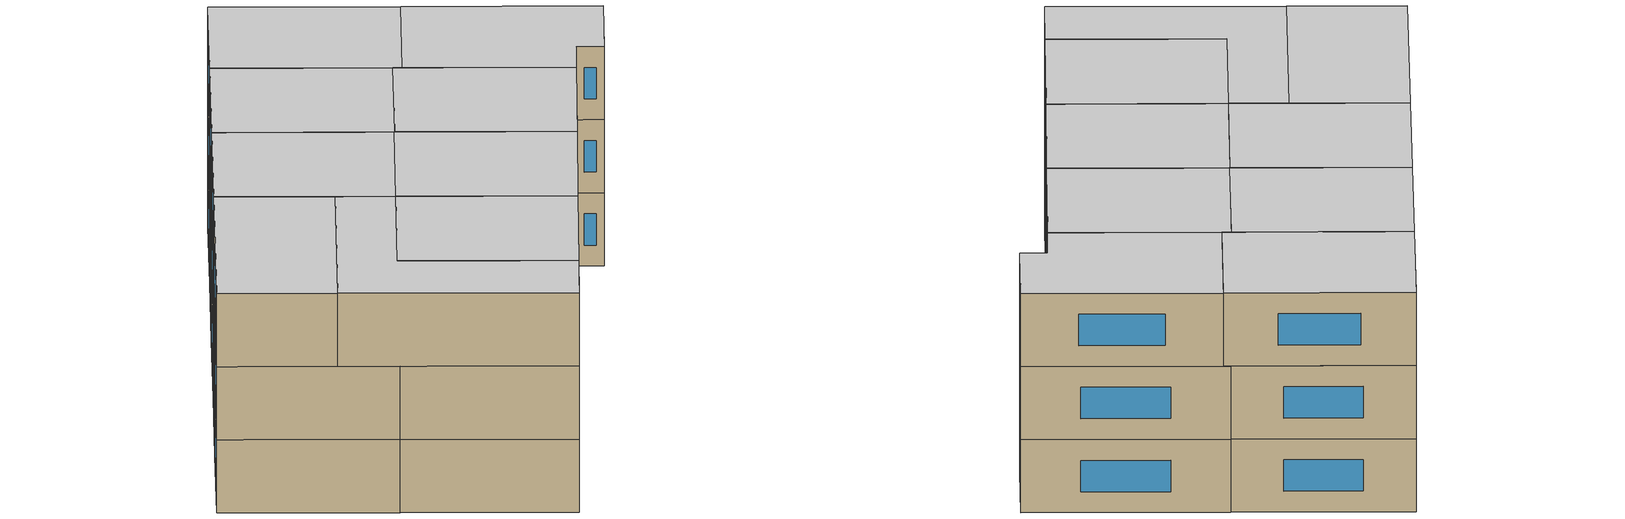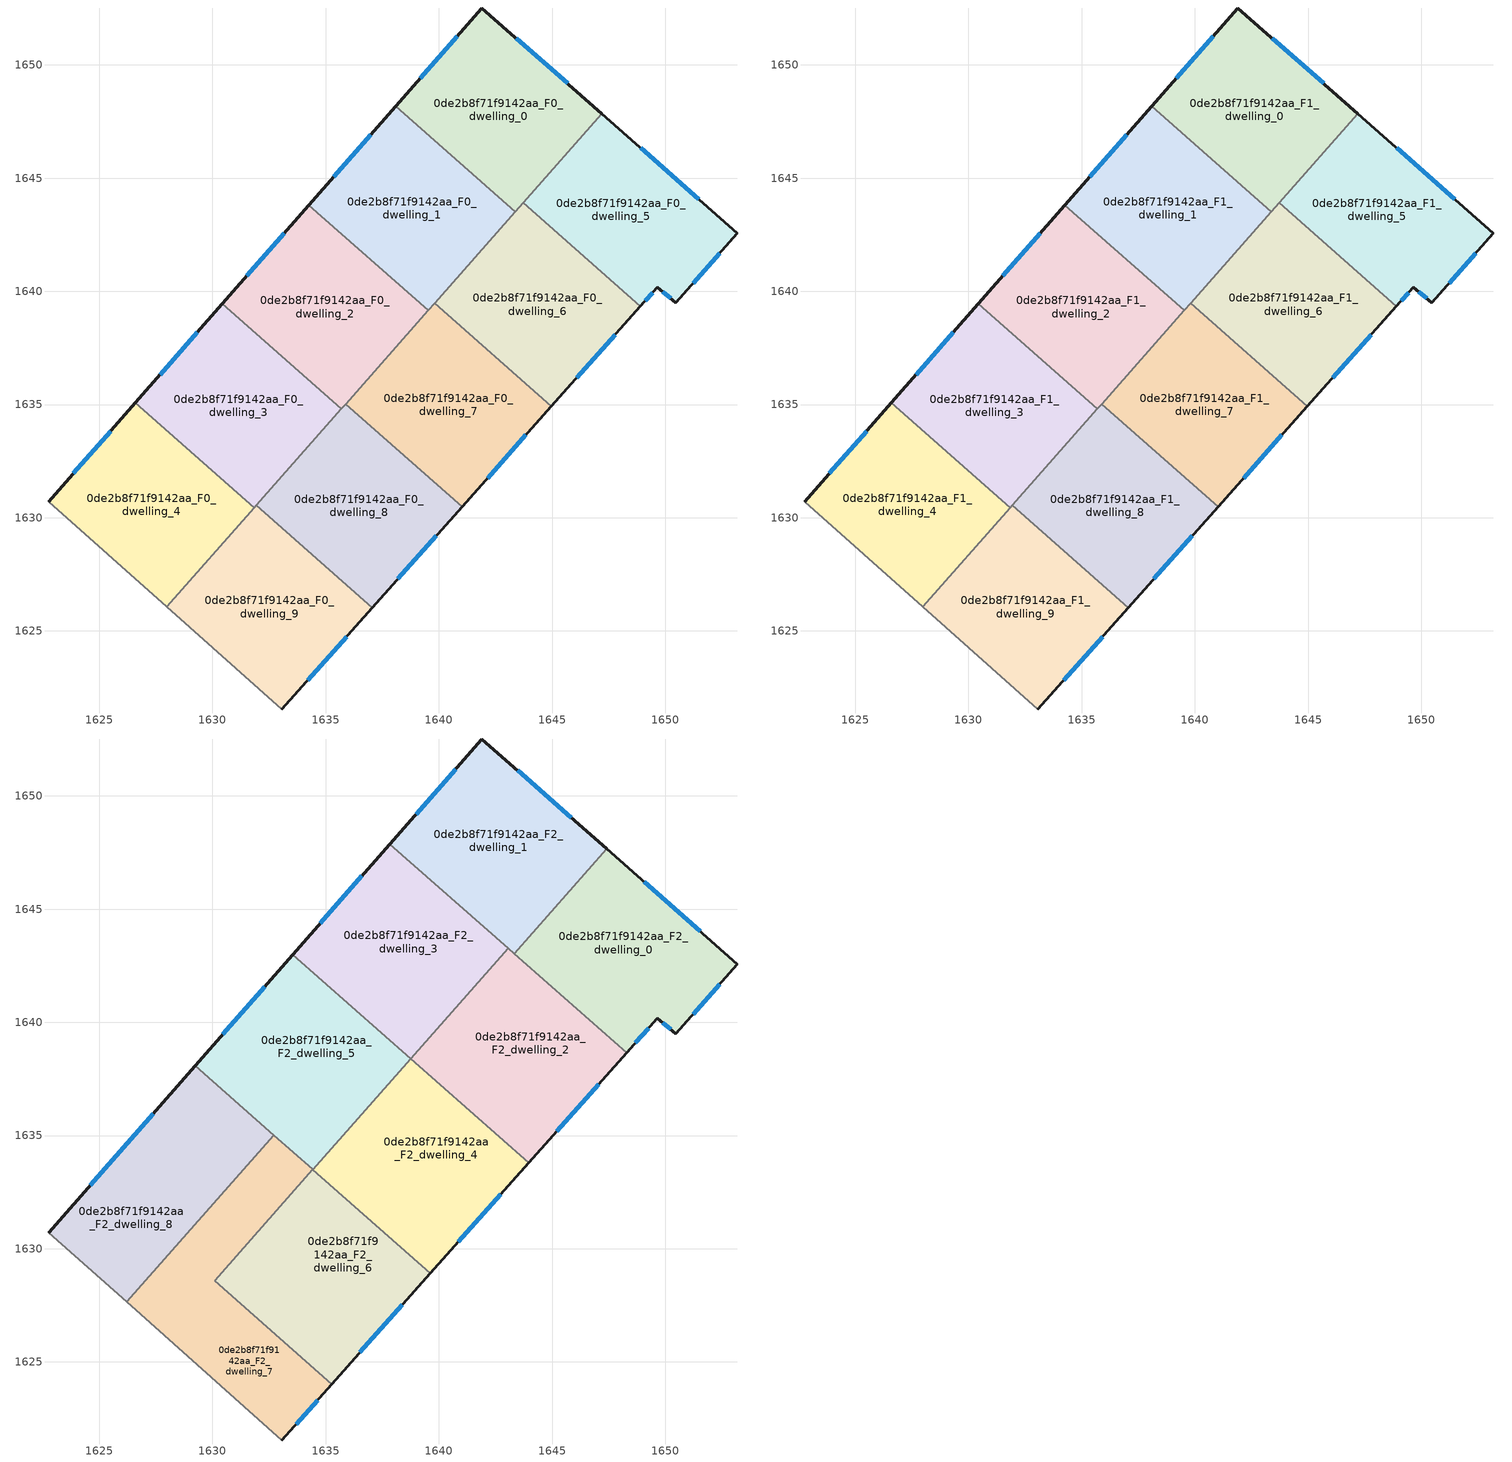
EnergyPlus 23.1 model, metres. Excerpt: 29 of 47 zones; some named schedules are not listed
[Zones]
0de2b8f71f9142aa_F0_dwelling_0
 floor ground (EU_floor_Construction): 1647.2,1647.85 1643.37,1643.51 1638.09,1648.17 1641.91,1652.52 z0
 wall outside (EU_wall_Construction): 1647.2,1647.85 1641.91,1652.52 1638.09,1648.17 z0:3
 wall to 0de2b8f71f9142aa_F0_dwelling_1 (EU_wall_Construction): 1638.09,1648.17 1643.37,1643.51 z0:3
 wall to 0de2b8f71f9142aa_F0_dwelling_5 (EU_wall_Construction): 1643.72,1643.91 1647.2,1647.85 z0:3
 wall to 0de2b8f71f9142aa_F0_dwelling_6 (EU_wall_Construction): 1643.37,1643.51 1643.72,1643.91 z0:3
 window (EU_Window_Construction): 1640.81,1651.27 1639.18,1649.41 / 1645.68,1649.19 1643.42,1651.18 z0.86:2.14
0de2b8f71f9142aa_F0_dwelling_1
 floor ground (EU_floor_Construction): 1643.37,1643.51 1639.53,1639.16 1634.26,1643.81 1638.09,1648.17 z0
 wall outside (EU_wall_Construction): 1638.09,1648.17 1634.26,1643.81 z0:3
 wall to 0de2b8f71f9142aa_F0_dwelling_2 (EU_wall_Construction): 1634.26,1643.81 1639.53,1639.16 z0:3
 wall to 0de2b8f71f9142aa_F0_dwelling_6 (EU_wall_Construction): 1639.81,1639.47 1643.37,1643.51 z0:3
 wall to 0de2b8f71f9142aa_F0_dwelling_7 (EU_wall_Construction): 1639.54,1639.16 1639.81,1639.47 z0:3
 window (EU_Window_Construction): 1636.99,1646.92 1635.35,1645.05 z0.86:2.14
0de2b8f71f9142aa_F0_dwelling_2
 floor ground (EU_floor_Construction): 1639.53,1639.16 1635.7,1634.8 1630.43,1639.45 1634.26,1643.81 z0
 wall outside (EU_wall_Construction): 1634.26,1643.81 1630.43,1639.45 z0:3
 wall to 0de2b8f71f9142aa_F0_dwelling_3 (EU_wall_Construction): 1630.43,1639.45 1635.7,1634.8 z0:3
 wall to 0de2b8f71f9142aa_F0_dwelling_7 (EU_wall_Construction): 1635.89,1635.02 1639.53,1639.16 z0:3
 wall to 0de2b8f71f9142aa_F0_dwelling_8 (EU_wall_Construction): 1635.7,1634.8 1635.89,1635.02 z0:3
 window (EU_Window_Construction): 1633.17,1642.56 1631.52,1640.69 z0.86:2.14
0de2b8f71f9142aa_F0_dwelling_3
 floor ground (EU_floor_Construction): 1635.7,1634.8 1631.85,1630.44 1626.59,1635.08 1630.43,1639.45 z0
 wall outside (EU_wall_Construction): 1630.43,1639.45 1626.59,1635.08 z0:3
 wall to 0de2b8f71f9142aa_F0_dwelling_4 (EU_wall_Construction): 1626.59,1635.08 1631.85,1630.44 z0:3
 wall to 0de2b8f71f9142aa_F0_dwelling_8 (EU_wall_Construction): 1631.94,1630.55 1635.7,1634.8 z0:3
 wall to 0de2b8f71f9142aa_F0_dwelling_9 (EU_wall_Construction): 1631.85,1630.44 1631.94,1630.55 z0:3
 window (EU_Window_Construction): 1629.33,1638.2 1627.69,1636.32 z0.86:2.14
0de2b8f71f9142aa_F0_dwelling_4
 floor ground (EU_floor_Construction): 1631.85,1630.44 1627.99,1626.06 1622.76,1630.71 1626.59,1635.08 z0
 wall outside (EU_wall_Construction): 1626.59,1635.08 1622.76,1630.71 z0:3
 wall adiabatic (EU_wall_Construction): 1622.76,1630.71 1627.99,1626.06 z0:3
 wall to 0de2b8f71f9142aa_F0_dwelling_9 (EU_wall_Construction): 1627.99,1626.06 1631.85,1630.44 z0:3
 window (EU_Window_Construction): 1625.5,1633.83 1623.85,1631.96 z0.86:2.14
0de2b8f71f9142aa_F0_dwelling_5
 floor ground (EU_floor_Construction): 1653.19,1642.57 1650.47,1639.49 1649.66,1640.18 1648.91,1639.34 1643.72,1643.91 1647.2,1647.85 z0
 wall outside (EU_wall_Construction): 1648.91,1639.34 1649.66,1640.18 1650.47,1639.49 1653.19,1642.57 1647.2,1647.85 z0:3
 wall to 0de2b8f71f9142aa_F0_dwelling_6 (EU_wall_Construction): 1643.72,1643.91 1648.91,1639.34 z0:3
 window (EU_Window_Construction): 1651.48,1644.08 1648.91,1646.34 / 1651.25,1640.37 1652.41,1641.69 / 1649.89,1639.98 1650.24,1639.68 / 1649.12,1639.58 1649.44,1639.94 z0.86:2.14
0de2b8f71f9142aa_F0_dwelling_6
 floor ground (EU_floor_Construction): 1648.91,1639.34 1644.98,1634.92 1639.81,1639.47 1643.72,1643.91 z0
 wall outside (EU_wall_Construction): 1644.98,1634.92 1648.91,1639.34 z0:3
 wall to 0de2b8f71f9142aa_F0_dwelling_7 (EU_wall_Construction): 1639.81,1639.47 1644.98,1634.92 z0:3
 window (EU_Window_Construction): 1646.1,1636.18 1647.78,1638.08 z0.86:2.14
0de2b8f71f9142aa_F0_dwelling_7
 floor ground (EU_floor_Construction): 1644.98,1634.92 1641.03,1630.49 1635.89,1635.02 1639.81,1639.47 z0
 wall outside (EU_wall_Construction): 1641.03,1630.49 1644.98,1634.92 z0:3
 wall to 0de2b8f71f9142aa_F0_dwelling_8 (EU_wall_Construction): 1635.89,1635.02 1641.03,1630.49 z0:3
 window (EU_Window_Construction): 1642.16,1631.75 1643.85,1633.65 z0.86:2.14
0de2b8f71f9142aa_F0_dwelling_8
 floor ground (EU_floor_Construction): 1641.03,1630.49 1637.06,1626.03 1631.94,1630.54 1635.89,1635.02 z0
 wall outside (EU_wall_Construction): 1637.06,1626.03 1641.03,1630.49 z0:3
 wall to 0de2b8f71f9142aa_F0_dwelling_9 (EU_wall_Construction): 1631.94,1630.54 1637.06,1626.03 z0:3
 window (EU_Window_Construction): 1638.2,1627.3 1639.9,1629.21 z0.86:2.14
0de2b8f71f9142aa_F0_dwelling_9
 floor ground (EU_floor_Construction): 1637.06,1626.03 1633.07,1621.55 1627.99,1626.06 1631.94,1630.54 z0
 wall outside (EU_wall_Construction): 1633.07,1621.55 1637.06,1626.03 z0:3
 wall adiabatic (EU_wall_Construction): 1627.99,1626.06 1633.07,1621.55 z0:3
 window (EU_Window_Construction): 1634.21,1622.83 1635.92,1624.75 z0.86:2.14
0de2b8f71f9142aa_F1_dwelling_0
 floor to 0de2b8f71f9142aa_F0_dwelling_0 (EU_floor_Construction): 1647.2,1647.85 1643.37,1643.51 1638.09,1648.17 1641.91,1652.52 z3
 wall outside (EU_wall_Construction): 1647.2,1647.85 1641.91,1652.52 1638.09,1648.17 z3:6
 wall to 0de2b8f71f9142aa_F1_dwelling_1 (EU_wall_Construction): 1638.09,1648.17 1643.37,1643.51 z3:6
 wall to 0de2b8f71f9142aa_F1_dwelling_5 (EU_wall_Construction): 1643.72,1643.91 1647.2,1647.85 z3:6
 wall to 0de2b8f71f9142aa_F1_dwelling_6 (EU_wall_Construction): 1643.37,1643.51 1643.72,1643.91 z3:6
 window (EU_Window_Construction): 1640.81,1651.27 1639.18,1649.41 / 1645.68,1649.19 1643.42,1651.18 z3.86:5.14
0de2b8f71f9142aa_F1_dwelling_1
 floor to 0de2b8f71f9142aa_F0_dwelling_1 (EU_floor_Construction): 1643.37,1643.51 1639.53,1639.16 1634.26,1643.81 1638.09,1648.17 z3
 wall outside (EU_wall_Construction): 1638.09,1648.17 1634.26,1643.81 z3:6
 wall to 0de2b8f71f9142aa_F1_dwelling_2 (EU_wall_Construction): 1634.26,1643.81 1639.53,1639.16 z3:6
 wall to 0de2b8f71f9142aa_F1_dwelling_6 (EU_wall_Construction): 1639.81,1639.47 1643.37,1643.51 z3:6
 wall to 0de2b8f71f9142aa_F1_dwelling_7 (EU_wall_Construction): 1639.54,1639.16 1639.81,1639.47 z3:6
 window (EU_Window_Construction): 1636.99,1646.92 1635.35,1645.05 z3.86:5.14
 ceiling adiabatic (EU_roof_Construction): 1639.53,1639.16 1643.11,1643.22 1643.06,1643.27 1639.48,1639.21 z6
0de2b8f71f9142aa_F1_dwelling_2
 floor to 0de2b8f71f9142aa_F0_dwelling_2 (EU_floor_Construction): 1639.53,1639.16 1635.7,1634.8 1630.43,1639.45 1634.26,1643.81 z3
 wall outside (EU_wall_Construction): 1634.26,1643.81 1630.43,1639.45 z3:6
 wall to 0de2b8f71f9142aa_F1_dwelling_3 (EU_wall_Construction): 1630.43,1639.45 1635.7,1634.8 z3:6
 wall to 0de2b8f71f9142aa_F1_dwelling_7 (EU_wall_Construction): 1635.89,1635.02 1639.53,1639.16 z3:6
 wall to 0de2b8f71f9142aa_F1_dwelling_8 (EU_wall_Construction): 1635.7,1634.8 1635.89,1635.02 z3:6
 window (EU_Window_Construction): 1633.17,1642.56 1631.52,1640.69 z3.86:5.14
 ceiling adiabatic (EU_roof_Construction): 1638.75,1638.39 1635.64,1634.86 1635.7,1634.8 1639.53,1639.16 1639.48,1639.21 z6
0de2b8f71f9142aa_F1_dwelling_3
 floor to 0de2b8f71f9142aa_F0_dwelling_3 (EU_floor_Construction): 1635.7,1634.8 1631.85,1630.44 1626.59,1635.08 1630.43,1639.45 z3
 wall outside (EU_wall_Construction): 1630.43,1639.45 1626.59,1635.08 z3:6
 wall to 0de2b8f71f9142aa_F1_dwelling_4 (EU_wall_Construction): 1626.59,1635.08 1631.85,1630.44 z3:6
 wall to 0de2b8f71f9142aa_F1_dwelling_8 (EU_wall_Construction): 1631.94,1630.55 1635.7,1634.8 z3:6
 wall to 0de2b8f71f9142aa_F1_dwelling_9 (EU_wall_Construction): 1631.85,1630.44 1631.94,1630.55 z3:6
 window (EU_Window_Construction): 1629.33,1638.2 1627.69,1636.32 z3.86:5.14
 ceiling adiabatic (EU_roof_Construction): 1634.49,1633.44 1635.7,1634.8 1630.43,1639.45 1629.23,1638.08 z6
0de2b8f71f9142aa_F1_dwelling_4
 floor to 0de2b8f71f9142aa_F0_dwelling_4 (EU_floor_Construction): 1631.85,1630.44 1627.99,1626.06 1622.76,1630.71 1626.59,1635.08 z3
 wall outside (EU_wall_Construction): 1626.59,1635.08 1622.76,1630.71 z3:6
 wall adiabatic (EU_wall_Construction): 1622.76,1630.71 1627.99,1626.06 z3:6
 wall to 0de2b8f71f9142aa_F1_dwelling_9 (EU_wall_Construction): 1627.99,1626.06 1631.85,1630.44 z3:6
 window (EU_Window_Construction): 1625.5,1633.83 1623.85,1631.96 z3.86:5.14
0de2b8f71f9142aa_F1_dwelling_5
 floor to 0de2b8f71f9142aa_F0_dwelling_5 (EU_floor_Construction): 1653.19,1642.57 1650.47,1639.49 1649.66,1640.18 1648.91,1639.34 1643.72,1643.91 1647.2,1647.85 z3
 wall outside (EU_wall_Construction): 1648.91,1639.34 1649.66,1640.18 1650.47,1639.49 1653.19,1642.57 1647.2,1647.85 z3:6
 wall to 0de2b8f71f9142aa_F1_dwelling_6 (EU_wall_Construction): 1643.72,1643.91 1648.91,1639.34 z3:6
 window (EU_Window_Construction): 1651.48,1644.08 1648.91,1646.34 / 1651.25,1640.37 1652.41,1641.69 / 1649.89,1639.98 1650.24,1639.68 / 1649.12,1639.58 1649.44,1639.94 z3.86:5.14
 ceiling adiabatic (EU_roof_Construction): 1643.94,1643.71 1647.42,1647.66 1647.2,1647.85 1643.72,1643.91 z6
0de2b8f71f9142aa_F1_dwelling_6
 floor to 0de2b8f71f9142aa_F0_dwelling_6 (EU_floor_Construction): 1648.91,1639.34 1644.98,1634.92 1639.81,1639.47 1643.72,1643.91 z3
 wall outside (EU_wall_Construction): 1644.98,1634.92 1648.91,1639.34 z3:6
 wall to 0de2b8f71f9142aa_F1_dwelling_7 (EU_wall_Construction): 1639.81,1639.47 1644.98,1634.92 z3:6
 window (EU_Window_Construction): 1646.1,1636.18 1647.78,1638.08 z3.86:5.14
 ceiling adiabatic (EU_roof_Construction): 1643.33,1643.03 1643.94,1643.71 1643.72,1643.91 1643.11,1643.22 z6
0de2b8f71f9142aa_F1_dwelling_7
 floor to 0de2b8f71f9142aa_F0_dwelling_7 (EU_floor_Construction): 1644.98,1634.92 1641.03,1630.49 1635.89,1635.02 1639.81,1639.47 z3
 wall outside (EU_wall_Construction): 1641.03,1630.49 1644.98,1634.92 z3:6
 wall to 0de2b8f71f9142aa_F1_dwelling_8 (EU_wall_Construction): 1635.89,1635.02 1641.03,1630.49 z3:6
 window (EU_Window_Construction): 1642.16,1631.75 1643.85,1633.65 z3.86:5.14
 ceiling adiabatic (EU_roof_Construction): 1641.03,1630.49 1643.97,1633.79 1638.81,1638.34 1635.89,1635.02 z6
0de2b8f71f9142aa_F1_dwelling_8
 floor to 0de2b8f71f9142aa_F0_dwelling_8 (EU_floor_Construction): 1641.03,1630.49 1637.06,1626.03 1631.94,1630.54 1635.89,1635.02 z3
 wall outside (EU_wall_Construction): 1637.06,1626.03 1641.03,1630.49 z3:6
 wall to 0de2b8f71f9142aa_F1_dwelling_9 (EU_wall_Construction): 1631.94,1630.54 1637.06,1626.03 z3:6
 window (EU_Window_Construction): 1638.2,1627.3 1639.9,1629.21 z3.86:5.14
0de2b8f71f9142aa_F1_dwelling_9
 floor to 0de2b8f71f9142aa_F0_dwelling_9 (EU_floor_Construction): 1637.06,1626.03 1633.07,1621.55 1627.99,1626.06 1631.94,1630.54 z3
 wall outside (EU_wall_Construction): 1633.07,1621.55 1637.06,1626.03 z3:6
 wall adiabatic (EU_wall_Construction): 1627.99,1626.06 1633.07,1621.55 z3:6
 window (EU_Window_Construction): 1634.21,1622.83 1635.92,1624.75 z3.86:5.14
0de2b8f71f9142aa_F2_dwelling_0
 floor to 0de2b8f71f9142aa_F1_dwelling_5 (EU_floor_Construction): 1653.19,1642.57 1650.47,1639.49 1649.66,1640.18 1648.91,1639.34 1643.94,1643.71 1647.42,1647.66 z6
 floor to 0de2b8f71f9142aa_F1_dwelling_6 (EU_floor_Construction): 1648.91,1639.34 1648.3,1638.65 1643.33,1643.03 1643.94,1643.71 z6
 wall outside (EU_wall_Construction): 1648.3,1638.65 1649.66,1640.18 1650.47,1639.49 1653.19,1642.57 1647.42,1647.66 z6:9
 wall to 0de2b8f71f9142aa_F2_dwelling_1 (EU_wall_Construction): 1647.42,1647.66 1643.33,1643.03 z6:9
 wall to 0de2b8f71f9142aa_F2_dwelling_2 (EU_wall_Construction): 1643.33,1643.03 1648.3,1638.65 z6:9
 window (EU_Window_Construction): 1649.89,1639.98 1650.24,1639.68 / 1648.69,1639.09 1649.27,1639.74 / 1651.54,1644.02 1649.07,1646.2 / 1651.25,1640.37 1652.41,1641.69 z6.86:8.14
 ceiling to 0de2b8f71f9142aa_F3_dwelling_0 (EU_floor_Construction): 1650.47,1639.49 1653.19,1642.57 1647.42,1647.66 1643.33,1643.03 1648.3,1638.65 1649.66,1640.18 z9
0de2b8f71f9142aa_F2_dwelling_1
 floor to 0de2b8f71f9142aa_F1_dwelling_0 (EU_floor_Construction): 1647.2,1647.85 1643.37,1643.51 1638.09,1648.17 1641.91,1652.52 z6
 floor to 0de2b8f71f9142aa_F1_dwelling_1 (EU_floor_Construction): 1643.37,1643.51 1643.11,1643.22 1637.83,1647.88 1638.09,1648.17 z6
 floor adiabatic (EU_floor_Construction): 1647.42,1647.66 1643.33,1643.03 1643.11,1643.22 1647.2,1647.85 z6
 wall outside (EU_wall_Construction): 1647.42,1647.66 1641.91,1652.52 1637.83,1647.88 z6:9
 wall to 0de2b8f71f9142aa_F2_dwelling_3 (EU_wall_Construction): 1637.83,1647.88 1643.06,1643.27 z6:9
 wall to 0de2b8f71f9142aa_F2_dwelling_2 (EU_wall_Construction): 1643.06,1643.27 1643.33,1643.03 z6:9
 window (EU_Window_Construction): 1645.84,1649.05 1643.48,1651.13 / 1640.74,1651.19 1639,1649.2 z6.86:8.14
 ceiling to 0de2b8f71f9142aa_F3_dwelling_1 (EU_floor_Construction): 1643.33,1643.03 1647.42,1647.66 1641.91,1652.52 1637.83,1647.88 z9
0de2b8f71f9142aa_F2_dwelling_2
 floor to 0de2b8f71f9142aa_F1_dwelling_6 (EU_floor_Construction): 1648.3,1638.65 1644.98,1634.92 1639.81,1639.47 1643.11,1643.22 z6
 floor to 0de2b8f71f9142aa_F1_dwelling_7 (EU_floor_Construction): 1644.98,1634.92 1643.97,1633.79 1638.81,1638.34 1639.81,1639.47 z6
 floor adiabatic (EU_floor_Construction): 1643.11,1643.22 1638.81,1638.34 1638.76,1638.38 1643.06,1643.27 z6
 wall outside (EU_wall_Construction): 1643.97,1633.79 1648.3,1638.65 z6:9
 wall to 0de2b8f71f9142aa_F2_dwelling_3 (EU_wall_Construction): 1643.06,1643.27 1638.76,1638.38 z6:9
 wall to 0de2b8f71f9142aa_F2_dwelling_4 (EU_wall_Construction): 1638.76,1638.38 1643.97,1633.79 z6:9
 window (EU_Window_Construction): 1645.21,1635.18 1647.06,1637.26 z6.86:8.14
 ceiling to 0de2b8f71f9142aa_F3_dwelling_2 (EU_floor_Construction): 1643.97,1633.79 1648.3,1638.65 1643.06,1643.27 1638.76,1638.38 z9
0de2b8f71f9142aa_F2_dwelling_3
 floor to 0de2b8f71f9142aa_F1_dwelling_1 (EU_floor_Construction): 1643.06,1643.27 1639.48,1639.21 1634.26,1643.81 1637.83,1647.88 z6
 floor to 0de2b8f71f9142aa_F1_dwelling_2 (EU_floor_Construction): 1639.48,1639.21 1638.76,1638.38 1633.54,1642.98 1634.26,1643.81 z6
 wall outside (EU_wall_Construction): 1637.83,1647.88 1633.54,1642.98 z6:9
 wall to 0de2b8f71f9142aa_F2_dwelling_5 (EU_wall_Construction): 1633.54,1642.98 1638.75,1638.39 z6:9
 window (EU_Window_Construction): 1636.6,1646.48 1634.76,1644.38 z6.86:8.14
 ceiling to 0de2b8f71f9142aa_F3_dwelling_3 (EU_floor_Construction): 1638.76,1638.38 1643.06,1643.27 1637.83,1647.88 1633.54,1642.98 z9
0de2b8f71f9142aa_F2_dwelling_4
 floor to 0de2b8f71f9142aa_F1_dwelling_8 (EU_floor_Construction): 1641.03,1630.49 1639.63,1628.91 1634.49,1633.44 1635.89,1635.02 z6
 floor adiabatic (EU_floor_Construction): 1643.97,1633.79 1641.03,1630.49 1635.89,1635.02 1634.49,1633.44 1634.43,1633.49 1638.75,1638.39 z6
 wall outside (EU_wall_Construction): 1639.63,1628.91 1643.97,1633.79 z6:9
 wall to 0de2b8f71f9142aa_F2_dwelling_5 (EU_wall_Construction): 1638.75,1638.39 1634.43,1633.49 z6:9
 wall to 0de2b8f71f9142aa_F2_dwelling_6 (EU_wall_Construction): 1634.43,1633.49 1639.63,1628.91 z6:9
 window (EU_Window_Construction): 1640.87,1630.31 1642.73,1632.4 z6.86:8.14
 ceiling to 0de2b8f71f9142aa_F3_dwelling_4 (EU_floor_Construction): 1639.63,1628.91 1643.97,1633.79 1638.75,1638.39 1634.43,1633.49 z9
0de2b8f71f9142aa_F2_dwelling_5
 floor to 0de2b8f71f9142aa_F1_dwelling_2 (EU_floor_Construction): 1638.75,1638.39 1635.64,1634.86 1630.43,1639.45 1633.54,1642.98 z6
 floor adiabatic (EU_floor_Construction): 1635.64,1634.86 1634.43,1633.49 1629.23,1638.08 1630.43,1639.45 z6
 wall outside (EU_wall_Construction): 1633.54,1642.98 1629.23,1638.08 z6:9
 wall to 0de2b8f71f9142aa_F2_dwelling_8 (EU_wall_Construction): 1629.23,1638.08 1632.7,1635.02 z6:9
 wall to 0de2b8f71f9142aa_F2_dwelling_7 (EU_wall_Construction): 1632.7,1635.02 1634.42,1633.5 z6:9
 wall to 0de2b8f71f9142aa_F2_dwelling_6 (EU_wall_Construction): 1634.42,1633.5 1634.43,1633.49 z6:9
 window (EU_Window_Construction): 1632.31,1641.58 1630.46,1639.48 z6.86:8.14
 ceiling to 0de2b8f71f9142aa_F3_dwelling_5 (EU_floor_Construction): 1634.43,1633.49 1638.75,1638.39 1633.54,1642.98 1629.23,1638.08 z9
0de2b8f71f9142aa_F2_dwelling_6
 floor to 0de2b8f71f9142aa_F1_dwelling_8 (EU_floor_Construction): 1639.63,1628.91 1637.06,1626.03 1631.94,1630.54 1634.49,1633.44 z6
 floor to 0de2b8f71f9142aa_F1_dwelling_4 (EU_floor_Construction): 1631.85,1630.44 1630.16,1628.52 1630.09,1628.58 1631.78,1630.5 z6
 floor to 0de2b8f71f9142aa_F1_dwelling_9 (EU_floor_Construction): 1637.06,1626.03 1635.27,1624.02 1630.16,1628.52 1631.94,1630.54 z6
 floor to 0de2b8f71f9142aa_F1_dwelling_3 (EU_floor_Construction): 1634.49,1633.44 1631.85,1630.44 1631.78,1630.5 1634.42,1633.5 z6
 wall outside (EU_wall_Construction): 1635.27,1624.02 1639.63,1628.91 z6:9
 wall to 0de2b8f71f9142aa_F2_dwelling_7 (EU_wall_Construction): 1634.42,1633.5 1630.09,1628.58 1635.27,1624.02 z6:9
 window (EU_Window_Construction): 1636.52,1625.42 1638.38,1627.52 z6.86:8.14
 ceiling to 0de2b8f71f9142aa_F3_dwelling_6 (EU_floor_Construction): 1635.27,1624.02 1639.63,1628.91 1634.42,1633.5 1630.09,1628.58 z9
0de2b8f71f9142aa_F2_dwelling_7
 floor to 0de2b8f71f9142aa_F1_dwelling_4 (EU_floor_Construction): 1631.78,1630.5 1630.09,1628.58 1630.16,1628.52 1627.99,1626.06 1626.2,1627.65 1630.06,1632.02 z6
 floor to 0de2b8f71f9142aa_F1_dwelling_9 (EU_floor_Construction): 1635.27,1624.02 1633.07,1621.55 1627.99,1626.06 1630.16,1628.52 z6
 floor to 0de2b8f71f9142aa_F1_dwelling_3 (EU_floor_Construction): 1634.42,1633.5 1631.78,1630.5 1630.06,1632.02 1632.7,1635.02 z6
 wall outside (EU_wall_Construction): 1633.07,1621.55 1635.27,1624.02 z6:9
 wall adiabatic (EU_wall_Construction): 1626.2,1627.65 1633.07,1621.55 z6:9
 wall to 0de2b8f71f9142aa_F2_dwelling_8 (EU_wall_Construction): 1632.7,1635.02 1626.2,1627.65 z6:9
 window (EU_Window_Construction): 1633.7,1622.26 1634.64,1623.31 z6.86:8.14
 ceiling to 0de2b8f71f9142aa_F3_dwelling_7 (EU_floor_Construction): 1633.07,1621.55 1635.27,1624.02 1630.09,1628.58 1634.42,1633.5 1632.7,1635.02 1626.2,1627.65 z9
0de2b8f71f9142aa_F2_dwelling_8
 floor to 0de2b8f71f9142aa_F1_dwelling_3 (EU_floor_Construction): 1632.7,1635.02 1630.06,1632.02 1626.59,1635.08 1629.23,1638.08 z6
 floor to 0de2b8f71f9142aa_F1_dwelling_4 (EU_floor_Construction): 1630.06,1632.02 1626.2,1627.65 1622.76,1630.71 1626.59,1635.08 z6
 wall outside (EU_wall_Construction): 1629.23,1638.08 1622.76,1630.71 z6:9
 wall adiabatic (EU_wall_Construction): 1622.76,1630.71 1626.2,1627.65 z6:9
 window (EU_Window_Construction): 1627.38,1635.97 1624.61,1632.81 z6.86:8.14
 ceiling to 0de2b8f71f9142aa_F3_dwelling_8 (EU_floor_Construction): 1626.2,1627.65 1632.7,1635.02 1629.23,1638.08 1622.76,1630.71 z9
[Building]
EU S2 Campaign: North Axis=0; Terrain=City; Solar Distribution=FullExterior
[Site:Location]
Helsinki-Vantaa.AP: Latitude=60.317; Longitude=24.963; Time Zone=2; Elevation=54.6
[SizingPeriod:WeatherFileDays]
AnnualSizingPeriod: Begin Month=1; Begin Day of Month=1; End Month=12; End Day of Month=31; Day of Week for Start Day=Monday; Use Weather File Daylight Saving Period=No; Use Weather File Rain and Snow Indicators=No
[MATERIAL]
EU_InternalMass_Material: Roughness=MediumRough; Thickness=0.1; Conductivity=1; Density=1800; Specific Heat=900; Thermal Absorptance=0.9; Solar Absorptance=0.7; Visible Absorptance=0.7
[MATERIAL:NOMASS] Roughness=MediumRough; Thermal Absorptance=0.9; Solar Absorptance=0.7; Visible Absorptance=0.7
Name | Thermal Resistance
EU_wall_NoMass | 1.10183
EU_roof_NoMass; EU_floor_NoMass | 1.70606
[WINDOWMATERIAL:SIMPLEGLAZINGSYSTEM]
EU_Window_SimpleGlazing: UFactor=3.11035; Solar Heat Gain Coefficient=0.8; Visible Transmittance=0.8
[CONSTRUCTION]
EU_wall_Construction: EU_wall_NoMass
EU_roof_Construction: EU_roof_NoMass
EU_floor_Construction: EU_floor_NoMass
EU_Window_Construction: EU_Window_SimpleGlazing
EU_InternalMass_Construction: EU_InternalMass_Material
[ZONE] Type=1; Multiplier=1; Ceiling Height=autocalculate; Floor Area=autocalculate; Part of Total Floor Area=Yes
Name | Volume
0de2b8f71f9142aa_F0_dwelling_0; 0de2b8f71f9142aa_F1_dwelling_0 | 122.366
0de2b8f71f9142aa_F2_dwelling_0 | 135.975
0de2b8f71f9142aa_F0_dwelling_1; 0de2b8f71f9142aa_F1_dwelling_1; 0de2b8f71f9142aa_F0_dwelling_4; 0de2b8f71f9142aa_F1_dwelling_4 | 122.376
0de2b8f71f9142aa_F2_dwelling_1 | 135.951
0de2b8f71f9142aa_F0_dwelling_2; 0de2b8f71f9142aa_F1_dwelling_2; 0de2b8f71f9142aa_F0_dwelling_5; 0de2b8f71f9142aa_F1_dwelling_5 | 122.375
0de2b8f71f9142aa_F2_dwelling_2 | 135.965
0de2b8f71f9142aa_F0_dwelling_3; 0de2b8f71f9142aa_F1_dwelling_3 | 122.369
0de2b8f71f9142aa_F2_dwelling_3 | 135.98
0de2b8f71f9142aa_F2_dwelling_4 | 135.95
0de2b8f71f9142aa_F2_dwelling_5 | 135.981
0de2b8f71f9142aa_F0_dwelling_6; 0de2b8f71f9142aa_F1_dwelling_6 | 122.39
0de2b8f71f9142aa_F2_dwelling_6 | 135.962
0de2b8f71f9142aa_F0_dwelling_7; 0de2b8f71f9142aa_F1_dwelling_7 | 122.37
0de2b8f71f9142aa_F2_dwelling_7 | 135.991
0de2b8f71f9142aa_F0_dwelling_8; 0de2b8f71f9142aa_F1_dwelling_8 | 122.38
0de2b8f71f9142aa_F2_dwelling_8 | 135.97
0de2b8f71f9142aa_F0_dwelling_9; 0de2b8f71f9142aa_F1_dwelling_9 | 122.382
[INTERNALMASS] Construction=EU_InternalMass_Construction
Name | Zone or ZoneList | Surface Area
0de2b8f71f9142aa_F0_dwelling_0_EU_InternalMass | 0de2b8f71f9142aa_F0_dwelling_0 | 40.7889
0de2b8f71f9142aa_F0_dwelling_1_EU_InternalMass | 0de2b8f71f9142aa_F0_dwelling_1 | 40.7923
0de2b8f71f9142aa_F0_dwelling_2_EU_InternalMass | 0de2b8f71f9142aa_F0_dwelling_2 | 40.7915
0de2b8f71f9142aa_F0_dwelling_3_EU_InternalMass | 0de2b8f71f9142aa_F0_dwelling_3 | 40.7893
0de2b8f71f9142aa_F0_dwelling_4_EU_InternalMass | 0de2b8f71f9142aa_F0_dwelling_4 | 40.7918
0de2b8f71f9142aa_F0_dwelling_5_EU_InternalMass | 0de2b8f71f9142aa_F0_dwelling_5 | 40.7916
0de2b8f71f9142aa_F0_dwelling_6_EU_InternalMass | 0de2b8f71f9142aa_F0_dwelling_6 | 40.7965
0de2b8f71f9142aa_F0_dwelling_7_EU_InternalMass | 0de2b8f71f9142aa_F0_dwelling_7 | 40.7901
0de2b8f71f9142aa_F0_dwelling_8_EU_InternalMass | 0de2b8f71f9142aa_F0_dwelling_8 | 40.7932
0de2b8f71f9142aa_F0_dwelling_9_EU_InternalMass | 0de2b8f71f9142aa_F0_dwelling_9 | 40.794
0de2b8f71f9142aa_F1_dwelling_0_EU_InternalMass | 0de2b8f71f9142aa_F1_dwelling_0 | 40.7889
0de2b8f71f9142aa_F1_dwelling_1_EU_InternalMass | 0de2b8f71f9142aa_F1_dwelling_1 | 40.7923
0de2b8f71f9142aa_F1_dwelling_2_EU_InternalMass | 0de2b8f71f9142aa_F1_dwelling_2 | 40.7915
0de2b8f71f9142aa_F1_dwelling_3_EU_InternalMass | 0de2b8f71f9142aa_F1_dwelling_3 | 40.7893
0de2b8f71f9142aa_F1_dwelling_4_EU_InternalMass | 0de2b8f71f9142aa_F1_dwelling_4 | 40.7918
0de2b8f71f9142aa_F1_dwelling_5_EU_InternalMass | 0de2b8f71f9142aa_F1_dwelling_5 | 40.7916
0de2b8f71f9142aa_F1_dwelling_6_EU_InternalMass | 0de2b8f71f9142aa_F1_dwelling_6 | 40.7965
0de2b8f71f9142aa_F1_dwelling_7_EU_InternalMass | 0de2b8f71f9142aa_F1_dwelling_7 | 40.7901
0de2b8f71f9142aa_F1_dwelling_8_EU_InternalMass | 0de2b8f71f9142aa_F1_dwelling_8 | 40.7932
0de2b8f71f9142aa_F1_dwelling_9_EU_InternalMass | 0de2b8f71f9142aa_F1_dwelling_9 | 40.794
0de2b8f71f9142aa_F2_dwelling_0_EU_InternalMass | 0de2b8f71f9142aa_F2_dwelling_0 | 45.3256
0de2b8f71f9142aa_F2_dwelling_1_EU_InternalMass | 0de2b8f71f9142aa_F2_dwelling_1 | 45.3165
0de2b8f71f9142aa_F2_dwelling_2_EU_InternalMass | 0de2b8f71f9142aa_F2_dwelling_2 | 45.3212
0de2b8f71f9142aa_F2_dwelling_3_EU_InternalMass | 0de2b8f71f9142aa_F2_dwelling_3 | 45.3283
0de2b8f71f9142aa_F2_dwelling_4_EU_InternalMass | 0de2b8f71f9142aa_F2_dwelling_4 | 45.3178
0de2b8f71f9142aa_F2_dwelling_5_EU_InternalMass | 0de2b8f71f9142aa_F2_dwelling_5 | 45.3258
0de2b8f71f9142aa_F2_dwelling_6_EU_InternalMass | 0de2b8f71f9142aa_F2_dwelling_6 | 45.3212
0de2b8f71f9142aa_F2_dwelling_7_EU_InternalMass | 0de2b8f71f9142aa_F2_dwelling_7 | 45.33
0de2b8f71f9142aa_F2_dwelling_8_EU_InternalMass | 0de2b8f71f9142aa_F2_dwelling_8 | 45.3197
[OTHEREQUIPMENT] Fuel Type=Electricity; Design Level Calculation Method=Watts/Area; Power per Zone Floor Area=1; Fraction Latent=0; Fraction Radiant=0; Fraction Lost=0; Carbon Dioxide Generation Rate=0; EndUse Subcategory=EU_Step8_InternalGains
Name | Zone or ZoneList or Space or SpaceList | Schedule
EU_Step8_InternalGain_0de2b8f71f9142aa_F0_dwelling_0_f000 | 0de2b8f71f9142aa_F0_dwelling_0 | EU_Step8_GainSchedule_0de2b8f71f9142aa_F0_dwelling_0_f000
EU_Step8_InternalGain_0de2b8f71f9142aa_F0_dwelling_1_f000 | 0de2b8f71f9142aa_F0_dwelling_1 | EU_Step8_GainSchedule_0de2b8f71f9142aa_F0_dwelling_1_f000
EU_Step8_InternalGain_0de2b8f71f9142aa_F0_dwelling_2_f000 | 0de2b8f71f9142aa_F0_dwelling_2 | EU_Step8_GainSchedule_0de2b8f71f9142aa_F0_dwelling_2_f000
EU_Step8_InternalGain_0de2b8f71f9142aa_F0_dwelling_3_f000 | 0de2b8f71f9142aa_F0_dwelling_3 | EU_Step8_GainSchedule_0de2b8f71f9142aa_F0_dwelling_3_f000
EU_Step8_InternalGain_0de2b8f71f9142aa_F0_dwelling_4_f000 | 0de2b8f71f9142aa_F0_dwelling_4 | EU_Step8_GainSchedule_0de2b8f71f9142aa_F0_dwelling_4_f000
EU_Step8_InternalGain_0de2b8f71f9142aa_F0_dwelling_5_f000 | 0de2b8f71f9142aa_F0_dwelling_5 | EU_Step8_GainSchedule_0de2b8f71f9142aa_F0_dwelling_5_f000
EU_Step8_InternalGain_0de2b8f71f9142aa_F0_dwelling_6_f000 | 0de2b8f71f9142aa_F0_dwelling_6 | EU_Step8_GainSchedule_0de2b8f71f9142aa_F0_dwelling_6_f000
EU_Step8_InternalGain_0de2b8f71f9142aa_F0_dwelling_7_f000 | 0de2b8f71f9142aa_F0_dwelling_7 | EU_Step8_GainSchedule_0de2b8f71f9142aa_F0_dwelling_7_f000
EU_Step8_InternalGain_0de2b8f71f9142aa_F0_dwelling_8_f000 | 0de2b8f71f9142aa_F0_dwelling_8 | EU_Step8_GainSchedule_0de2b8f71f9142aa_F0_dwelling_8_f000
EU_Step8_InternalGain_0de2b8f71f9142aa_F0_dwelling_9_f000 | 0de2b8f71f9142aa_F0_dwelling_9 | EU_Step8_GainSchedule_0de2b8f71f9142aa_F0_dwelling_9_f000
EU_Step8_InternalGain_0de2b8f71f9142aa_F1_dwelling_0_f000 | 0de2b8f71f9142aa_F1_dwelling_0 | EU_Step8_GainSchedule_0de2b8f71f9142aa_F1_dwelling_0_f000
EU_Step8_InternalGain_0de2b8f71f9142aa_F1_dwelling_1_f000 | 0de2b8f71f9142aa_F1_dwelling_1 | EU_Step8_GainSchedule_0de2b8f71f9142aa_F1_dwelling_1_f000
EU_Step8_InternalGain_0de2b8f71f9142aa_F1_dwelling_2_f000 | 0de2b8f71f9142aa_F1_dwelling_2 | EU_Step8_GainSchedule_0de2b8f71f9142aa_F1_dwelling_2_f000
EU_Step8_InternalGain_0de2b8f71f9142aa_F1_dwelling_3_f000 | 0de2b8f71f9142aa_F1_dwelling_3 | EU_Step8_GainSchedule_0de2b8f71f9142aa_F1_dwelling_3_f000
EU_Step8_InternalGain_0de2b8f71f9142aa_F1_dwelling_4_f000 | 0de2b8f71f9142aa_F1_dwelling_4 | EU_Step8_GainSchedule_0de2b8f71f9142aa_F1_dwelling_4_f000
EU_Step8_InternalGain_0de2b8f71f9142aa_F1_dwelling_5_f000 | 0de2b8f71f9142aa_F1_dwelling_5 | EU_Step8_GainSchedule_0de2b8f71f9142aa_F1_dwelling_5_f000
EU_Step8_InternalGain_0de2b8f71f9142aa_F1_dwelling_6_f000 | 0de2b8f71f9142aa_F1_dwelling_6 | EU_Step8_GainSchedule_0de2b8f71f9142aa_F1_dwelling_6_f000
EU_Step8_InternalGain_0de2b8f71f9142aa_F1_dwelling_7_f000 | 0de2b8f71f9142aa_F1_dwelling_7 | EU_Step8_GainSchedule_0de2b8f71f9142aa_F1_dwelling_7_f000
EU_Step8_InternalGain_0de2b8f71f9142aa_F1_dwelling_8_f000 | 0de2b8f71f9142aa_F1_dwelling_8 | EU_Step8_GainSchedule_0de2b8f71f9142aa_F1_dwelling_8_f000
EU_Step8_InternalGain_0de2b8f71f9142aa_F1_dwelling_9_f000 | 0de2b8f71f9142aa_F1_dwelling_9 | EU_Step8_GainSchedule_0de2b8f71f9142aa_F1_dwelling_9_f000
EU_Step8_InternalGain_0de2b8f71f9142aa_F2_dwelling_0_f000 | 0de2b8f71f9142aa_F2_dwelling_0 | EU_Step8_GainSchedule_0de2b8f71f9142aa_F2_dwelling_0_f000
EU_Step8_InternalGain_0de2b8f71f9142aa_F2_dwelling_1_f000 | 0de2b8f71f9142aa_F2_dwelling_1 | EU_Step8_GainSchedule_0de2b8f71f9142aa_F2_dwelling_1_f000
EU_Step8_InternalGain_0de2b8f71f9142aa_F2_dwelling_2_f000 | 0de2b8f71f9142aa_F2_dwelling_2 | EU_Step8_GainSchedule_0de2b8f71f9142aa_F2_dwelling_2_f000
EU_Step8_InternalGain_0de2b8f71f9142aa_F2_dwelling_3_f000 | 0de2b8f71f9142aa_F2_dwelling_3 | EU_Step8_GainSchedule_0de2b8f71f9142aa_F2_dwelling_3_f000
EU_Step8_InternalGain_0de2b8f71f9142aa_F2_dwelling_4_f000 | 0de2b8f71f9142aa_F2_dwelling_4 | EU_Step8_GainSchedule_0de2b8f71f9142aa_F2_dwelling_4_f000
EU_Step8_InternalGain_0de2b8f71f9142aa_F2_dwelling_5_f000 | 0de2b8f71f9142aa_F2_dwelling_5 | EU_Step8_GainSchedule_0de2b8f71f9142aa_F2_dwelling_5_f000
EU_Step8_InternalGain_0de2b8f71f9142aa_F2_dwelling_6_f000 | 0de2b8f71f9142aa_F2_dwelling_6 | EU_Step8_GainSchedule_0de2b8f71f9142aa_F2_dwelling_6_f000
EU_Step8_InternalGain_0de2b8f71f9142aa_F2_dwelling_7_f000 | 0de2b8f71f9142aa_F2_dwelling_7 | EU_Step8_GainSchedule_0de2b8f71f9142aa_F2_dwelling_7_f000
EU_Step8_InternalGain_0de2b8f71f9142aa_F2_dwelling_8_f000 | 0de2b8f71f9142aa_F2_dwelling_8 | EU_Step8_GainSchedule_0de2b8f71f9142aa_F2_dwelling_8_f000
[ZONEVENTILATION:DESIGNFLOWRATE] Schedule=EU_AlwaysOn; Design Flow Rate Calculation Method=AirChanges/Hour; Air Changes per Hour=0.756316; Ventilation Type=Natural; Fan Pressure Rise=0; Fan Total Efficiency=1; Constant Term Coefficient=1; Temperature Term Coefficient=0; Velocity Term Coefficient=0; Velocity Squared Term Coefficient=0; Minimum Indoor Temperature=-100; Maximum Indoor Temperature=100; Delta Temperature=-100; Minimum Outdoor Temperature=-100; Maximum Outdoor Temperature=100; Maximum Wind Speed=40
Name | Zone or ZoneList or Space or SpaceList
EU_ConstantAir_0de2b8f71f9142aa_F0_dwelling_0 | 0de2b8f71f9142aa_F0_dwelling_0
EU_ConstantAir_0de2b8f71f9142aa_F0_dwelling_1 | 0de2b8f71f9142aa_F0_dwelling_1
EU_ConstantAir_0de2b8f71f9142aa_F0_dwelling_2 | 0de2b8f71f9142aa_F0_dwelling_2
EU_ConstantAir_0de2b8f71f9142aa_F0_dwelling_3 | 0de2b8f71f9142aa_F0_dwelling_3
EU_ConstantAir_0de2b8f71f9142aa_F0_dwelling_4 | 0de2b8f71f9142aa_F0_dwelling_4
EU_ConstantAir_0de2b8f71f9142aa_F0_dwelling_5 | 0de2b8f71f9142aa_F0_dwelling_5
EU_ConstantAir_0de2b8f71f9142aa_F0_dwelling_6 | 0de2b8f71f9142aa_F0_dwelling_6
EU_ConstantAir_0de2b8f71f9142aa_F0_dwelling_7 | 0de2b8f71f9142aa_F0_dwelling_7
EU_ConstantAir_0de2b8f71f9142aa_F0_dwelling_8 | 0de2b8f71f9142aa_F0_dwelling_8
EU_ConstantAir_0de2b8f71f9142aa_F0_dwelling_9 | 0de2b8f71f9142aa_F0_dwelling_9
EU_ConstantAir_0de2b8f71f9142aa_F1_dwelling_0 | 0de2b8f71f9142aa_F1_dwelling_0
EU_ConstantAir_0de2b8f71f9142aa_F1_dwelling_1 | 0de2b8f71f9142aa_F1_dwelling_1
EU_ConstantAir_0de2b8f71f9142aa_F1_dwelling_2 | 0de2b8f71f9142aa_F1_dwelling_2
EU_ConstantAir_0de2b8f71f9142aa_F1_dwelling_3 | 0de2b8f71f9142aa_F1_dwelling_3
EU_ConstantAir_0de2b8f71f9142aa_F1_dwelling_4 | 0de2b8f71f9142aa_F1_dwelling_4
EU_ConstantAir_0de2b8f71f9142aa_F1_dwelling_5 | 0de2b8f71f9142aa_F1_dwelling_5
EU_ConstantAir_0de2b8f71f9142aa_F1_dwelling_6 | 0de2b8f71f9142aa_F1_dwelling_6
EU_ConstantAir_0de2b8f71f9142aa_F1_dwelling_7 | 0de2b8f71f9142aa_F1_dwelling_7
EU_ConstantAir_0de2b8f71f9142aa_F1_dwelling_8 | 0de2b8f71f9142aa_F1_dwelling_8
EU_ConstantAir_0de2b8f71f9142aa_F1_dwelling_9 | 0de2b8f71f9142aa_F1_dwelling_9
EU_ConstantAir_0de2b8f71f9142aa_F2_dwelling_0 | 0de2b8f71f9142aa_F2_dwelling_0
EU_ConstantAir_0de2b8f71f9142aa_F2_dwelling_1 | 0de2b8f71f9142aa_F2_dwelling_1
EU_ConstantAir_0de2b8f71f9142aa_F2_dwelling_2 | 0de2b8f71f9142aa_F2_dwelling_2
EU_ConstantAir_0de2b8f71f9142aa_F2_dwelling_3 | 0de2b8f71f9142aa_F2_dwelling_3
EU_ConstantAir_0de2b8f71f9142aa_F2_dwelling_4 | 0de2b8f71f9142aa_F2_dwelling_4
EU_ConstantAir_0de2b8f71f9142aa_F2_dwelling_5 | 0de2b8f71f9142aa_F2_dwelling_5
EU_ConstantAir_0de2b8f71f9142aa_F2_dwelling_6 | 0de2b8f71f9142aa_F2_dwelling_6
EU_ConstantAir_0de2b8f71f9142aa_F2_dwelling_7 | 0de2b8f71f9142aa_F2_dwelling_7
EU_ConstantAir_0de2b8f71f9142aa_F2_dwelling_8 | 0de2b8f71f9142aa_F2_dwelling_8
[HVACTEMPLATE:ZONE:IDEALLOADSAIRSYSTEM] System Availability Schedule=EU_AlwaysOn; Maximum Heating Supply Air Temperature=50; Minimum Cooling Supply Air Temperature=13; Maximum Heating Supply Air Humidity Ratio=0.0156; Minimum Cooling Supply Air Humidity Ratio=0.0077; Heating Limit=NoLimit; Cooling Limit=NoLimit; Heating Availability Schedule=EU_AlwaysOn; Cooling Availability Schedule=EU_CoolingOff; Dehumidification Control Type=ConstantSensibleHeatRatio; Cooling Sensible Heat Ratio=0.7; Dehumidification Setpoint=60; Humidification Control Type=None; Humidification Setpoint=30; Outdoor Air Method=None; Outdoor Air Flow Rate per Person=0.00944; Outdoor Air Flow Rate per Zone Floor Area=0; Outdoor Air Flow Rate per Zone=0; Demand Controlled Ventilation Type=None; Outdoor Air Economizer Type=NoEconomizer; Heat Recovery Type=None; Sensible Heat Recovery Effectiveness=0.7; Latent Heat Recovery Effectiveness=0.65
Name | Template Thermostat
0de2b8f71f9142aa_F0_dwelling_0 | EU_HeatOnly_0de2b8f71f9142aa_F0_dwelling_0
0de2b8f71f9142aa_F0_dwelling_1 | EU_HeatOnly_0de2b8f71f9142aa_F0_dwelling_1
0de2b8f71f9142aa_F0_dwelling_2 | EU_HeatOnly_0de2b8f71f9142aa_F0_dwelling_2
0de2b8f71f9142aa_F0_dwelling_3 | EU_HeatOnly_0de2b8f71f9142aa_F0_dwelling_3
0de2b8f71f9142aa_F0_dwelling_4 | EU_HeatOnly_0de2b8f71f9142aa_F0_dwelling_4
0de2b8f71f9142aa_F0_dwelling_5 | EU_HeatOnly_0de2b8f71f9142aa_F0_dwelling_5
0de2b8f71f9142aa_F0_dwelling_6 | EU_HeatOnly_0de2b8f71f9142aa_F0_dwelling_6
0de2b8f71f9142aa_F0_dwelling_7 | EU_HeatOnly_0de2b8f71f9142aa_F0_dwelling_7
0de2b8f71f9142aa_F0_dwelling_8 | EU_HeatOnly_0de2b8f71f9142aa_F0_dwelling_8
0de2b8f71f9142aa_F0_dwelling_9 | EU_HeatOnly_0de2b8f71f9142aa_F0_dwelling_9
0de2b8f71f9142aa_F1_dwelling_0 | EU_HeatOnly_0de2b8f71f9142aa_F1_dwelling_0
0de2b8f71f9142aa_F1_dwelling_1 | EU_HeatOnly_0de2b8f71f9142aa_F1_dwelling_1
0de2b8f71f9142aa_F1_dwelling_2 | EU_HeatOnly_0de2b8f71f9142aa_F1_dwelling_2
0de2b8f71f9142aa_F1_dwelling_3 | EU_HeatOnly_0de2b8f71f9142aa_F1_dwelling_3
0de2b8f71f9142aa_F1_dwelling_4 | EU_HeatOnly_0de2b8f71f9142aa_F1_dwelling_4
0de2b8f71f9142aa_F1_dwelling_5 | EU_HeatOnly_0de2b8f71f9142aa_F1_dwelling_5
0de2b8f71f9142aa_F1_dwelling_6 | EU_HeatOnly_0de2b8f71f9142aa_F1_dwelling_6
0de2b8f71f9142aa_F1_dwelling_7 | EU_HeatOnly_0de2b8f71f9142aa_F1_dwelling_7
0de2b8f71f9142aa_F1_dwelling_8 | EU_HeatOnly_0de2b8f71f9142aa_F1_dwelling_8
0de2b8f71f9142aa_F1_dwelling_9 | EU_HeatOnly_0de2b8f71f9142aa_F1_dwelling_9
0de2b8f71f9142aa_F2_dwelling_0 | EU_HeatOnly_0de2b8f71f9142aa_F2_dwelling_0
0de2b8f71f9142aa_F2_dwelling_1 | EU_HeatOnly_0de2b8f71f9142aa_F2_dwelling_1
0de2b8f71f9142aa_F2_dwelling_2 | EU_HeatOnly_0de2b8f71f9142aa_F2_dwelling_2
0de2b8f71f9142aa_F2_dwelling_3 | EU_HeatOnly_0de2b8f71f9142aa_F2_dwelling_3
0de2b8f71f9142aa_F2_dwelling_4 | EU_HeatOnly_0de2b8f71f9142aa_F2_dwelling_4
0de2b8f71f9142aa_F2_dwelling_5 | EU_HeatOnly_0de2b8f71f9142aa_F2_dwelling_5
0de2b8f71f9142aa_F2_dwelling_6 | EU_HeatOnly_0de2b8f71f9142aa_F2_dwelling_6
0de2b8f71f9142aa_F2_dwelling_7 | EU_HeatOnly_0de2b8f71f9142aa_F2_dwelling_7
0de2b8f71f9142aa_F2_dwelling_8 | EU_HeatOnly_0de2b8f71f9142aa_F2_dwelling_8
[SIZING:ZONE] Zone Cooling Design Supply Air Temperature Input Method=SupplyAirTemperature; Zone Cooling Design Supply Air Temperature=13; Zone Heating Design Supply Air Temperature Input Method=SupplyAirTemperature; Zone Heating Design Supply Air Temperature=50; Zone Cooling Design Supply Air Humidity Ratio=0.008; Zone Heating Design Supply Air Humidity Ratio=0.008; Cooling Design Air Flow Method=DesignDay; Cooling Design Air Flow Rate=0; Cooling Minimum Air Flow per Zone Floor Area=0.000762; Cooling Minimum Air Flow=0; Cooling Minimum Air Flow Fraction=0.2; Heating Design Air Flow Method=DesignDay; Heating Design Air Flow Rate=0; Heating Maximum Air Flow per Zone Floor Area=0.002032; Heating Maximum Air Flow=0.141576; Heating Maximum Air Flow Fraction=0.3; Account for Dedicated Outdoor Air System=No; Dedicated Outdoor Air System Control Strategy=NeutralSupplyAir; Dedicated Outdoor Air Low Setpoint Temperature for Design=autosize; Dedicated Outdoor Air High Setpoint Temperature for Design=autosize; Zone Load Sizing Method=Sensible Load Only No Latent Load; Zone Latent Cooling Design Supply Air Humidity Ratio Input Method=HumidityRatioDifference; Zone Cooling Design Supply Air Humidity Ratio Difference=0.005; Zone Latent Heating Design Supply Air Humidity Ratio Input Method=HumidityRatioDifference; Zone Humidification Design Supply Air Humidity Ratio Difference=0.005
0de2b8f71f9142aa_F0_dwelling_0; 0de2b8f71f9142aa_F0_dwelling_1; 0de2b8f71f9142aa_F0_dwelling_2; 0de2b8f71f9142aa_F0_dwelling_3; 0de2b8f71f9142aa_F0_dwelling_4; 0de2b8f71f9142aa_F0_dwelling_5; 0de2b8f71f9142aa_F0_dwelling_6; 0de2b8f71f9142aa_F0_dwelling_7; 0de2b8f71f9142aa_F0_dwelling_8; 0de2b8f71f9142aa_F0_dwelling_9; 0de2b8f71f9142aa_F1_dwelling_0; 0de2b8f71f9142aa_F1_dwelling_1; 0de2b8f71f9142aa_F1_dwelling_2; 0de2b8f71f9142aa_F1_dwelling_3; 0de2b8f71f9142aa_F1_dwelling_4; 0de2b8f71f9142aa_F1_dwelling_5; 0de2b8f71f9142aa_F1_dwelling_6; 0de2b8f71f9142aa_F1_dwelling_7; 0de2b8f71f9142aa_F1_dwelling_8; 0de2b8f71f9142aa_F1_dwelling_9; 0de2b8f71f9142aa_F2_dwelling_0; 0de2b8f71f9142aa_F2_dwelling_1; 0de2b8f71f9142aa_F2_dwelling_2; 0de2b8f71f9142aa_F2_dwelling_3; 0de2b8f71f9142aa_F2_dwelling_4; 0de2b8f71f9142aa_F2_dwelling_5; 0de2b8f71f9142aa_F2_dwelling_6; 0de2b8f71f9142aa_F2_dwelling_7; 0de2b8f71f9142aa_F2_dwelling_8
[SCHEDULE:FILE] Column Number=1; Rows to Skip at Top=0; Number of Hours of Data=8760; Column Separator=Comma; Interpolate to Timestep=No; Minutes per Item=60; Adjust Schedule for Daylight Savings=Yes
Name | File
EU_Step8_GainSchedule_0de2b8f71f9142aa_F0_dwelling_0_f000 | ../../schedules/0de2b8f71f9142aa/0de2b8f71f9142aa_F0_dwelling_0_f000_gain.csv
EU_Step8_GainSchedule_0de2b8f71f9142aa_F0_dwelling_1_f000 | ../../schedules/0de2b8f71f9142aa/0de2b8f71f9142aa_F0_dwelling_1_f000_gain.csv
EU_Step8_GainSchedule_0de2b8f71f9142aa_F0_dwelling_2_f000 | ../../schedules/0de2b8f71f9142aa/0de2b8f71f9142aa_F0_dwelling_2_f000_gain.csv
EU_Step8_GainSchedule_0de2b8f71f9142aa_F0_dwelling_3_f000 | ../../schedules/0de2b8f71f9142aa/0de2b8f71f9142aa_F0_dwelling_3_f000_gain.csv
EU_Step8_GainSchedule_0de2b8f71f9142aa_F0_dwelling_4_f000 | ../../schedules/0de2b8f71f9142aa/0de2b8f71f9142aa_F0_dwelling_4_f000_gain.csv
EU_Step8_GainSchedule_0de2b8f71f9142aa_F0_dwelling_5_f000 | ../../schedules/0de2b8f71f9142aa/0de2b8f71f9142aa_F0_dwelling_5_f000_gain.csv
EU_Step8_GainSchedule_0de2b8f71f9142aa_F0_dwelling_6_f000 | ../../schedules/0de2b8f71f9142aa/0de2b8f71f9142aa_F0_dwelling_6_f000_gain.csv
EU_Step8_GainSchedule_0de2b8f71f9142aa_F0_dwelling_7_f000 | ../../schedules/0de2b8f71f9142aa/0de2b8f71f9142aa_F0_dwelling_7_f000_gain.csv
EU_Step8_GainSchedule_0de2b8f71f9142aa_F0_dwelling_8_f000 | ../../schedules/0de2b8f71f9142aa/0de2b8f71f9142aa_F0_dwelling_8_f000_gain.csv
EU_Step8_GainSchedule_0de2b8f71f9142aa_F0_dwelling_9_f000 | ../../schedules/0de2b8f71f9142aa/0de2b8f71f9142aa_F0_dwelling_9_f000_gain.csv
EU_Step8_GainSchedule_0de2b8f71f9142aa_F1_dwelling_0_f000 | ../../schedules/0de2b8f71f9142aa/0de2b8f71f9142aa_F1_dwelling_0_f000_gain.csv
EU_Step8_GainSchedule_0de2b8f71f9142aa_F1_dwelling_1_f000 | ../../schedules/0de2b8f71f9142aa/0de2b8f71f9142aa_F1_dwelling_1_f000_gain.csv
EU_Step8_GainSchedule_0de2b8f71f9142aa_F1_dwelling_2_f000 | ../../schedules/0de2b8f71f9142aa/0de2b8f71f9142aa_F1_dwelling_2_f000_gain.csv
EU_Step8_GainSchedule_0de2b8f71f9142aa_F1_dwelling_3_f000 | ../../schedules/0de2b8f71f9142aa/0de2b8f71f9142aa_F1_dwelling_3_f000_gain.csv
EU_Step8_GainSchedule_0de2b8f71f9142aa_F1_dwelling_4_f000 | ../../schedules/0de2b8f71f9142aa/0de2b8f71f9142aa_F1_dwelling_4_f000_gain.csv
EU_Step8_GainSchedule_0de2b8f71f9142aa_F1_dwelling_5_f000 | ../../schedules/0de2b8f71f9142aa/0de2b8f71f9142aa_F1_dwelling_5_f000_gain.csv
EU_Step8_GainSchedule_0de2b8f71f9142aa_F1_dwelling_6_f000 | ../../schedules/0de2b8f71f9142aa/0de2b8f71f9142aa_F1_dwelling_6_f000_gain.csv
EU_Step8_GainSchedule_0de2b8f71f9142aa_F1_dwelling_7_f000 | ../../schedules/0de2b8f71f9142aa/0de2b8f71f9142aa_F1_dwelling_7_f000_gain.csv
EU_Step8_GainSchedule_0de2b8f71f9142aa_F1_dwelling_8_f000 | ../../schedules/0de2b8f71f9142aa/0de2b8f71f9142aa_F1_dwelling_8_f000_gain.csv
EU_Step8_GainSchedule_0de2b8f71f9142aa_F1_dwelling_9_f000 | ../../schedules/0de2b8f71f9142aa/0de2b8f71f9142aa_F1_dwelling_9_f000_gain.csv
EU_Step8_GainSchedule_0de2b8f71f9142aa_F2_dwelling_0_f000 | ../../schedules/0de2b8f71f9142aa/0de2b8f71f9142aa_F2_dwelling_0_f000_gain.csv
EU_Step8_GainSchedule_0de2b8f71f9142aa_F2_dwelling_1_f000 | ../../schedules/0de2b8f71f9142aa/0de2b8f71f9142aa_F2_dwelling_1_f000_gain.csv
EU_Step8_GainSchedule_0de2b8f71f9142aa_F2_dwelling_2_f000 | ../../schedules/0de2b8f71f9142aa/0de2b8f71f9142aa_F2_dwelling_2_f000_gain.csv
EU_Step8_GainSchedule_0de2b8f71f9142aa_F2_dwelling_3_f000 | ../../schedules/0de2b8f71f9142aa/0de2b8f71f9142aa_F2_dwelling_3_f000_gain.csv
EU_Step8_GainSchedule_0de2b8f71f9142aa_F2_dwelling_4_f000 | ../../schedules/0de2b8f71f9142aa/0de2b8f71f9142aa_F2_dwelling_4_f000_gain.csv
EU_Step8_GainSchedule_0de2b8f71f9142aa_F2_dwelling_5_f000 | ../../schedules/0de2b8f71f9142aa/0de2b8f71f9142aa_F2_dwelling_5_f000_gain.csv
